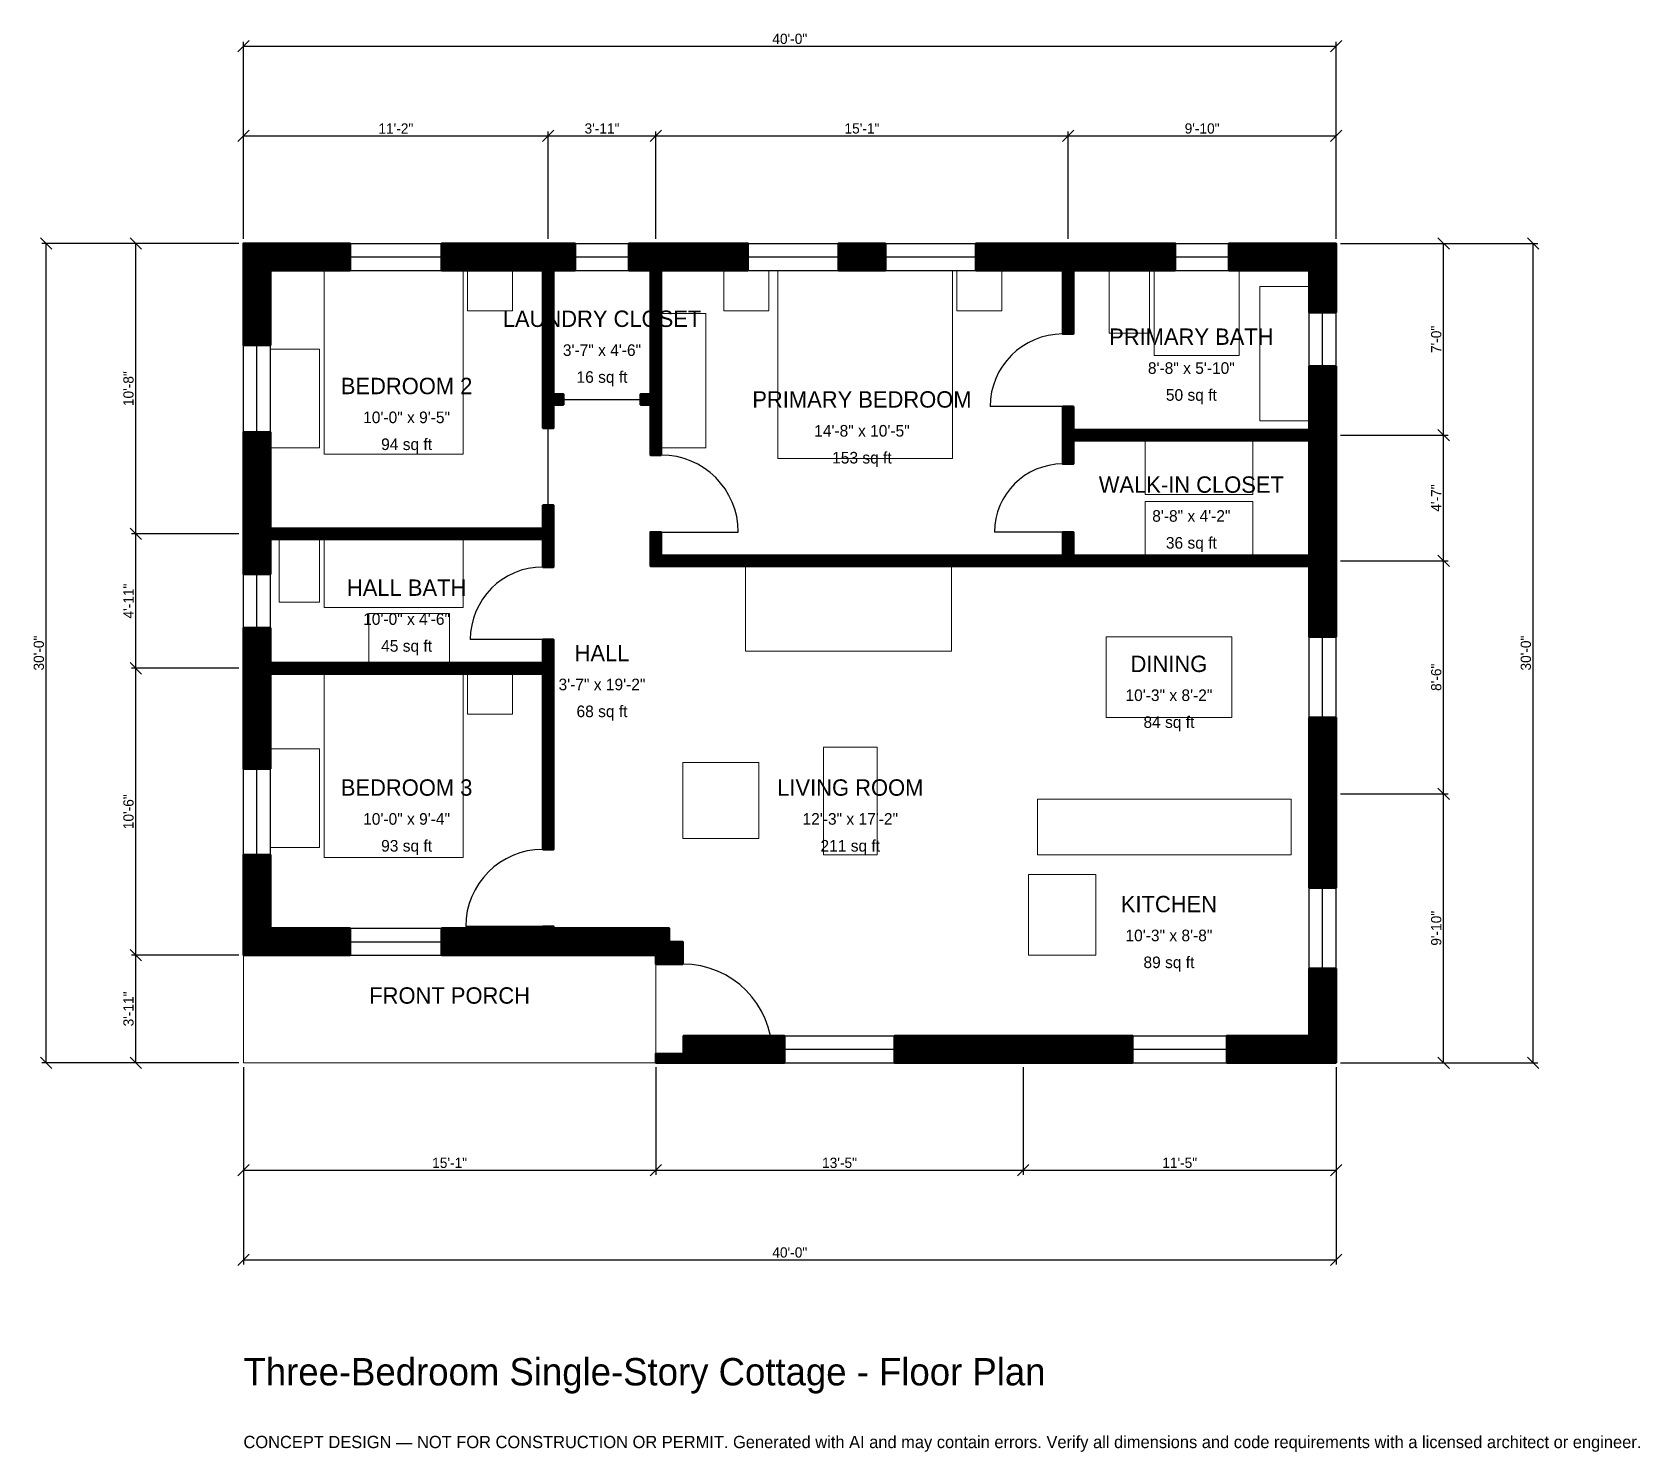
# Model space of a CAD drawing. Header units: inches. Extents: x -93 to 613, y -171 to 453.
import ezdxf
from ezdxf.enums import TextEntityAlignment as Align

# ---------------------------------------------------------------- set-up
doc = ezdxf.new("R2010")
doc.units = ezdxf.units.IN
doc.header["$MEASUREMENT"] = 0
doc.linetypes.add('DASHED', pattern=[0.6, 0.5, -0.1])
for name, color, linetype, lineweight in [('A-ANNO-DIMS', 1, 'Continuous', 13), ('A-ANNO-TEXT', 7, 'Continuous', 18), ('A-AREA-IDEN', 7, 'Continuous', 18), ('A-DOOR', 2, 'Continuous', 25), ('A-FLOR-FIXT', 9, 'Continuous', 13), ('A-FURN', 9, 'Continuous', 13), ('A-GLAZ', 4, 'Continuous', 25), ('A-SITE-PAVE', 8, 'Continuous', 13), ('A-WALL', 7, 'Continuous', 50), ('A-WALL-PATT', 8, 'Continuous', 13)]:
    doc.layers.add(name, color=color, linetype=linetype, lineweight=lineweight)
doc.dimstyles.new('PLAN', dxfattribs={"dimtxt": 4.5, "dimasz": 3, "dimexe": 2, "dimexo": 2, "dimgap": 1, "dimtad": 1, "dimdec": 0, "dimlunit": 4, "dimtsz": 2.5, "dimcen": 2.5, "dimclrd": 1, "dimclre": 1, "dimazin": 3, "dimtfac": 1, "dimtmove": 0, "dimatfit": 3})

msp = doc.modelspace()

# ---------------------------------------------------------------- hatches: boundary and pattern name
at = {"layer": 'A-WALL-PATT'}
h = msp.add_hatch(dxfattribs=at)
h.set_pattern_fill('ANSI31', color=8, scale=0.8)
h.paths.add_polyline_path([(136.2205, 47.2441), (131.4961, 47.2441), (131.4961, 47.2441), (127.9528, 47.2441), (87.0079, 47.2441), (87.0079, 59.0551), (127.9528, 59.0551), (131.4961, 59.0551), (131.4961, 59.8425), (136.2205, 59.8425), (136.2205, 59.0551), (139.7638, 59.0551), (187.0079, 59.0551), (187.0079, 53.1496), (192.9134, 53.1496), (192.9134, 43.3071), (181.1024, 43.3071), (181.1024, 47.2441), (139.7638, 47.2441), (136.2205, 47.2441), (136.2205, 47.2441)])
h.paths.add_polyline_path([(11.811, 47.2441), (11.811, 47.2441), (0, 47.2441), (0, 47.2441), (0, 47.2441), (0, 59.0551), (0, 59.0551), (0, 91.3386), (11.811, 91.3386), (11.811, 59.0551), (46.8504, 59.0551), (46.8504, 47.2441), (11.811, 47.2441)])
h.paths.add_polyline_path([(0, 167.3228), (0, 170.8661), (0, 170.8661), (0, 175.5906), (0, 175.5906), (0, 179.1339), (0, 190.9449), (11.811, 190.9449), (11.811, 179.1339), (11.811, 175.5906), (131.4961, 175.5906), (131.4961, 185.8268), (136.2205, 185.8268), (136.2205, 175.5906), (136.2205, 170.8661), (136.2205, 93.7008), (131.4961, 93.7008), (131.4961, 170.8661), (11.811, 170.8661), (11.811, 167.3228), (11.811, 129.1339), (0, 129.1339), (0, 167.3228)])
h.paths.add_polyline_path([(0, 226.378), (0, 229.9213), (0, 229.9213), (0, 234.6457), (0, 234.6457), (0, 238.189), (0, 276.9685), (11.811, 276.9685), (11.811, 238.189), (11.811, 234.6457), (131.4961, 234.6457), (131.4961, 244.8819), (136.2205, 244.8819), (136.2205, 234.6457), (136.2205, 229.9213), (136.2205, 217.7165), (131.4961, 217.7165), (131.4961, 229.9213), (11.811, 229.9213), (11.811, 226.378), (11.811, 214.5669), (0, 214.5669), (0, 226.378)])
h.paths.add_polyline_path([(0, 348.0315), (0, 348.0315), (0, 359.8425), (0, 359.8425), (0, 359.8426), (11.811, 359.8426), (11.811, 359.8425), (46.8504, 359.8425), (46.8504, 348.0315), (11.811, 348.0315), (11.811, 315.1575), (0, 315.1575), (0, 348.0315)])
h.paths.add_polyline_path([(127.9528, 359.8425), (131.4961, 359.8425), (131.4961, 359.8426), (136.2205, 359.8426), (136.2205, 359.8425), (139.7638, 359.8425), (145.6693, 359.8425), (145.6693, 348.0315), (139.7638, 348.0315), (136.2205, 348.0315), (136.2205, 293.7008), (140.5512, 293.7008), (140.5512, 288.9764), (136.2205, 288.9764), (136.2205, 278.7402), (131.4961, 278.7402), (131.4961, 288.9764), (131.4961, 293.7008), (131.4961, 348.0315), (127.9528, 348.0315), (87.0079, 348.0315), (87.0079, 359.8425), (127.9528, 359.8425)])
h.paths.add_polyline_path([(175.1969, 359.8425), (178.7402, 359.8425), (178.7402, 359.8426), (183.4646, 359.8426), (183.4646, 359.8425), (187.0079, 359.8425), (221.5879, 359.8425), (221.5879, 348.0315), (187.0079, 348.0315), (183.4646, 348.0315), (183.4646, 293.7008), (183.4646, 288.9764), (183.4646, 266.9291), (178.7402, 266.9291), (178.7402, 288.9764), (174.4094, 288.9764), (174.4094, 293.7008), (178.7402, 293.7008), (178.7402, 348.0315), (175.1969, 348.0315), (169.2913, 348.0315), (169.2913, 359.8425), (175.1969, 359.8425)])
h.paths.add_polyline_path([(281.9554, 359.8425), (281.9554, 348.0315), (261.3517, 348.0315), (261.3517, 359.8425), (281.9554, 359.8425)])
h.paths.add_polyline_path([(356.2992, 359.8425), (359.8425, 359.8425), (359.8425, 359.8426), (364.5669, 359.8426), (364.5669, 359.8425), (368.1102, 359.8425), (409.252, 359.8425), (409.252, 348.0315), (368.1102, 348.0315), (364.5669, 348.0315), (364.5669, 320.0787), (359.8425, 320.0787), (359.8425, 348.0315), (356.2992, 348.0315), (321.7192, 348.0315), (321.7192, 359.8425), (356.2992, 359.8425)])
h.paths.add_polyline_path([(468.1102, 359.8425), (468.1102, 359.8426), (479.9213, 359.8426), (479.9213, 359.8425), (479.9213, 359.8425), (479.9213, 348.0315), (479.9213, 348.0315), (479.9213, 329.5276), (468.1102, 329.5276), (468.1102, 348.0315), (432.874, 348.0315), (432.874, 359.8425), (468.1102, 359.8425)])
h.paths.add_polyline_path([(479.9213, 281.4961), (479.9213, 277.9528), (479.9213, 277.9528), (479.9213, 273.2283), (479.9213, 273.2283), (479.9213, 269.685), (479.9213, 226.378), (479.9213, 222.8346), (479.9213, 222.8346), (479.9213, 218.1102), (479.9213, 218.1102), (479.9213, 214.5669), (479.9213, 187.0079), (468.1102, 187.0079), (468.1102, 214.5669), (468.1102, 218.1102), (364.5669, 218.1102), (359.8425, 218.1102), (344.8819, 218.1102), (340.1575, 218.1102), (183.4646, 218.1102), (178.7402, 218.1102), (178.7402, 222.8346), (178.7402, 233.0709), (183.4646, 233.0709), (183.4646, 222.8346), (340.1575, 222.8346), (344.8819, 222.8346), (359.8425, 222.8346), (359.8425, 233.0709), (364.5669, 233.0709), (364.5669, 222.8346), (468.1102, 222.8346), (468.1102, 226.378), (468.1102, 269.685), (468.1102, 273.2283), (364.5669, 273.2283), (364.5669, 262.9921), (359.8425, 262.9921), (359.8425, 273.2283), (359.8425, 277.9528), (359.8425, 288.189), (364.5669, 288.189), (364.5669, 277.9528), (468.1102, 277.9528), (468.1102, 281.4961), (468.1102, 305.9055), (479.9213, 305.9055), (479.9213, 281.4961)])
h.paths.add_polyline_path([(479.9213, 124.0157), (479.9213, 112.2047), (479.9213, 76.7717), (468.1102, 76.7717), (468.1102, 112.2047), (468.1102, 124.0157), (468.1102, 151.5748), (479.9213, 151.5748), (479.9213, 124.0157)])
h.paths.add_polyline_path([(479.9213, 11.811), (479.9213, 11.811), (479.9213, 0), (479.9213, 0), (479.9213, 0), (468.1102, 0), (468.1102, 0), (431.8898, 0), (431.8898, 11.811), (468.1102, 11.811), (468.1102, 41.3386), (479.9213, 41.3386), (479.9213, 11.811)])
h.paths.add_polyline_path([(348.4252, 0), (336.6142, 0), (286.0236, 0), (286.0236, 11.811), (336.6142, 11.811), (348.4252, 11.811), (390.5512, 11.811), (390.5512, 0), (348.4252, 0)])
h.paths.add_polyline_path([(192.9134, 0), (192.9134, 0), (181.1024, 0), (181.1024, 0), (181.1023, 0), (181.1023, 3.937), (193.3071, 3.937), (193.3071, 11.811), (237.5984, 11.811), (237.5984, 0), (192.9134, 0)])

# ---------------------------------------------------------------- linework, layer by layer
at = {"layer": 'A-DOOR'}
for p, q in [((140.5512, 291.3386), (174.4094, 291.3386)), ((359.8425, 288.189), (327.9528, 288.189)), ((133.8583, 244.8819), (133.8583, 278.7402)), ((183.4646, 233.0709), (217.3228, 233.0709)), ((359.8425, 233.0709), (329.9213, 233.0709)), ((131.4961, 185.8268), (99.6063, 185.8268)), ((131.4961, 59.8425), (97.6378, 59.8425)), ((192.9134, 3.937), (232.2835, 3.937))]:
    msp.add_line(p, q, dxfattribs=at)
for centre, radius, start, end in [((359.8425, 288.189), 31.8898, 90, 180), ((183.4646, 233.0709), 33.8583, 0, 90), ((359.8425, 233.0709), 29.9213, 90, 180), ((131.4961, 185.8268), 31.8898, 90, 180), ((131.4961, 59.8425), 33.8583, 90, 180), ((192.9134, 3.937), 39.3701, 0, 90)]:
    msp.add_arc(centre, radius, start, end, dxfattribs=at)
at = {"layer": 'A-FLOR-FIXT'}
for points in [[(380.315, 320.4724), (398.0315, 320.4724), (398.0315, 348.0315), (380.315, 348.0315)], [(400, 310.6299), (437.4016, 310.6299), (437.4016, 348.0315), (400, 348.0315)], [(446.4567, 281.8898), (468.1102, 281.8898), (468.1102, 340.9449), (446.4567, 340.9449)], [(15.748, 202.3622), (33.4646, 202.3622), (33.4646, 229.9213), (15.748, 229.9213)], [(35.4331, 200), (96.4567, 200), (96.4567, 229.9213), (35.4331, 229.9213)], [(55.1181, 175.5906), (90.5512, 175.5906), (90.5512, 197.2441), (55.1181, 197.2441)], [(348.8189, 91.3386), (460.2362, 91.3386), (460.2362, 115.748), (348.8189, 115.748)]]:
    msp.add_lwpolyline(points, close=True, dxfattribs=at)
at = {"layer": 'A-FURN'}
for points in [[(35.4331, 267.3228), (96.4567, 267.3228), (96.4567, 348.0315), (35.4331, 348.0315)], [(98.4252, 330.315), (118.1102, 330.315), (118.1102, 348.0315), (98.4252, 348.0315)], [(211.0236, 330.315), (230.7087, 330.315), (230.7087, 348.0315), (211.0236, 348.0315)], [(234.6457, 265.3543), (311.4173, 265.3543), (311.4173, 348.0315), (234.6457, 348.0315)], [(313.3858, 330.315), (333.0709, 330.315), (333.0709, 348.0315), (313.3858, 348.0315)], [(183.4646, 270.0787), (203.1496, 270.0787), (203.1496, 329.1339), (183.4646, 329.1339)], [(11.811, 270.0787), (33.4646, 270.0787), (33.4646, 313.3858), (11.811, 313.3858)], [(396.063, 249.6063), (443.3071, 249.6063), (443.3071, 273.2283), (396.063, 273.2283)], [(396.063, 222.8346), (443.3071, 222.8346), (443.3071, 246.4567), (396.063, 246.4567)], [(220.4724, 180.7087), (311.0236, 180.7087), (311.0236, 218.1102), (220.4724, 218.1102)], [(378.937, 151.5748), (434.0551, 151.5748), (434.0551, 187.0079), (378.937, 187.0079)], [(35.4331, 90.1575), (96.4567, 90.1575), (96.4567, 170.8661), (35.4331, 170.8661)], [(98.4252, 153.1496), (118.1102, 153.1496), (118.1102, 170.8661), (98.4252, 170.8661)], [(11.811, 94.4882), (33.4646, 94.4882), (33.4646, 137.7953), (11.811, 137.7953)], [(254.7244, 91.3386), (278.3465, 91.3386), (278.3465, 138.5827), (254.7244, 138.5827)], [(192.9134, 98.4252), (226.378, 98.4252), (226.378, 131.8898), (192.9134, 131.8898)], [(344.8819, 47.2441), (374.4094, 47.2441), (374.4094, 82.6772), (344.8819, 82.6772)]]:
    msp.add_lwpolyline(points, close=True, dxfattribs=at)
at = {"layer": 'A-GLAZ'}
for p, q in [((46.8504, 359.8425), (87.0079, 359.8425)), ((46.8504, 353.937), (87.0079, 353.937)), ((145.6693, 359.8425), (169.2913, 359.8425)), ((145.6693, 353.937), (169.2913, 353.937)), ((221.5879, 359.8425), (261.3517, 359.8425)), ((221.5879, 353.937), (261.3517, 353.937)), ((281.9554, 359.8425), (321.7192, 359.8425)), ((281.9554, 353.937), (321.7192, 353.937)), ((409.252, 359.8425), (432.874, 359.8425)), ((409.252, 353.937), (432.874, 353.937)), ((46.8504, 348.0315), (87.0079, 348.0315)), ((145.6693, 348.0315), (169.2913, 348.0315)), ((221.5879, 348.0315), (261.3517, 348.0315)), ((281.9554, 348.0315), (321.7192, 348.0315)), ((409.252, 348.0315), (432.874, 348.0315)), ((468.1102, 305.9055), (468.1102, 329.5276)), ((474.0157, 305.9055), (474.0157, 329.5276)), ((479.9213, 305.9055), (479.9213, 329.5276)), ((0, 276.9685), (0, 315.1575)), ((5.9055, 276.9685), (5.9055, 315.1575)), ((11.811, 276.9685), (11.811, 315.1575)), ((0, 190.9449), (0, 214.5669)), ((5.9055, 190.9449), (5.9055, 214.5669)), ((11.811, 190.9449), (11.811, 214.5669)), ((468.1102, 151.5748), (468.1102, 187.0079)), ((474.0157, 151.5748), (474.0157, 187.0079)), ((479.9213, 151.5748), (479.9213, 187.0079)), ((0, 91.3386), (0, 129.1339)), ((5.9055, 91.3386), (5.9055, 129.1339)), ((11.811, 91.3386), (11.811, 129.1339)), ((468.1102, 41.3386), (468.1102, 76.7717)), ((474.0157, 41.3386), (474.0157, 76.7717)), ((479.9213, 41.3386), (479.9213, 76.7717)), ((46.8504, 59.0551), (87.0079, 59.0551)), ((46.8504, 53.1496), (87.0079, 53.1496)), ((46.8504, 47.2441), (87.0079, 47.2441)), ((237.5984, 11.811), (286.0236, 11.811)), ((390.5512, 11.811), (431.8898, 11.811)), ((237.5984, 5.9055), (286.0236, 5.9055)), ((237.5984, 0), (286.0236, 0)), ((390.5512, 5.9055), (431.8898, 5.9055)), ((390.5512, 0), (431.8898, 0))]:
    msp.add_line(p, q, dxfattribs=at)
at = {"layer": 'A-SITE-PAVE', "linetype": 'DASHED'}
msp.add_lwpolyline([(0, 0), (181.1024, 0), (181.1024, 47.2441), (0, 47.2441)], close=True, dxfattribs=at)
at = {"layer": 'A-WALL'}
for points in [[(0, 348.0315), (0, 348.0315), (0, 359.8425), (0, 359.8425), (0, 359.8426), (11.811, 359.8426), (11.811, 359.8425), (46.8504, 359.8425), (46.8504, 348.0315), (11.811, 348.0315), (11.811, 315.1575), (0, 315.1575), (0, 348.0315)], [(127.9528, 359.8425), (131.4961, 359.8425), (131.4961, 359.8426), (136.2205, 359.8426), (136.2205, 359.8425), (139.7638, 359.8425), (145.6693, 359.8425), (145.6693, 348.0315), (139.7638, 348.0315), (136.2205, 348.0315), (136.2205, 293.7008), (140.5512, 293.7008), (140.5512, 288.9764), (136.2205, 288.9764), (136.2205, 278.7402), (131.4961, 278.7402), (131.4961, 288.9764), (131.4961, 293.7008), (131.4961, 348.0315), (127.9528, 348.0315), (87.0079, 348.0315), (87.0079, 359.8425), (127.9528, 359.8425)], [(175.1969, 359.8425), (178.7402, 359.8425), (178.7402, 359.8426), (183.4646, 359.8426), (183.4646, 359.8425), (187.0079, 359.8425), (221.5879, 359.8425), (221.5879, 348.0315), (187.0079, 348.0315), (183.4646, 348.0315), (183.4646, 293.7008), (183.4646, 288.9764), (183.4646, 266.9291), (178.7402, 266.9291), (178.7402, 288.9764), (174.4094, 288.9764), (174.4094, 293.7008), (178.7402, 293.7008), (178.7402, 348.0315), (175.1969, 348.0315), (169.2913, 348.0315), (169.2913, 359.8425), (175.1969, 359.8425)], [(281.9554, 359.8425), (281.9554, 348.0315), (261.3517, 348.0315), (261.3517, 359.8425), (281.9554, 359.8425)], [(356.2992, 359.8425), (359.8425, 359.8425), (359.8425, 359.8426), (364.5669, 359.8426), (364.5669, 359.8425), (368.1102, 359.8425), (409.252, 359.8425), (409.252, 348.0315), (368.1102, 348.0315), (364.5669, 348.0315), (364.5669, 320.0787), (359.8425, 320.0787), (359.8425, 348.0315), (356.2992, 348.0315), (321.7192, 348.0315), (321.7192, 359.8425), (356.2992, 359.8425)], [(468.1102, 359.8425), (468.1102, 359.8426), (479.9213, 359.8426), (479.9213, 359.8425), (479.9213, 359.8425), (479.9213, 348.0315), (479.9213, 348.0315), (479.9213, 329.5276), (468.1102, 329.5276), (468.1102, 348.0315), (432.874, 348.0315), (432.874, 359.8425), (468.1102, 359.8425)], [(479.9213, 281.4961), (479.9213, 277.9528), (479.9213, 277.9528), (479.9213, 273.2283), (479.9213, 273.2283), (479.9213, 269.685), (479.9213, 226.378), (479.9213, 222.8346), (479.9213, 222.8346), (479.9213, 218.1102), (479.9213, 218.1102), (479.9213, 214.5669), (479.9213, 187.0079), (468.1102, 187.0079), (468.1102, 214.5669), (468.1102, 218.1102), (364.5669, 218.1102), (359.8425, 218.1102), (344.8819, 218.1102), (340.1575, 218.1102), (183.4646, 218.1102), (178.7402, 218.1102), (178.7402, 222.8346), (178.7402, 233.0709), (183.4646, 233.0709), (183.4646, 222.8346), (340.1575, 222.8346), (344.8819, 222.8346), (359.8425, 222.8346), (359.8425, 233.0709), (364.5669, 233.0709), (364.5669, 222.8346), (468.1102, 222.8346), (468.1102, 226.378), (468.1102, 269.685), (468.1102, 273.2283), (364.5669, 273.2283), (364.5669, 262.9921), (359.8425, 262.9921), (359.8425, 273.2283), (359.8425, 277.9528), (359.8425, 288.189), (364.5669, 288.189), (364.5669, 277.9528), (468.1102, 277.9528), (468.1102, 281.4961), (468.1102, 305.9055), (479.9213, 305.9055), (479.9213, 281.4961)], [(0, 226.378), (0, 229.9213), (0, 229.9213), (0, 234.6457), (0, 234.6457), (0, 238.189), (0, 276.9685), (11.811, 276.9685), (11.811, 238.189), (11.811, 234.6457), (131.4961, 234.6457), (131.4961, 244.8819), (136.2205, 244.8819), (136.2205, 234.6457), (136.2205, 229.9213), (136.2205, 217.7165), (131.4961, 217.7165), (131.4961, 229.9213), (11.811, 229.9213), (11.811, 226.378), (11.811, 214.5669), (0, 214.5669), (0, 226.378)], [(0, 167.3228), (0, 170.8661), (0, 170.8661), (0, 175.5906), (0, 175.5906), (0, 179.1339), (0, 190.9449), (11.811, 190.9449), (11.811, 179.1339), (11.811, 175.5906), (131.4961, 175.5906), (131.4961, 185.8268), (136.2205, 185.8268), (136.2205, 175.5906), (136.2205, 170.8661), (136.2205, 93.7008), (131.4961, 93.7008), (131.4961, 170.8661), (11.811, 170.8661), (11.811, 167.3228), (11.811, 129.1339), (0, 129.1339), (0, 167.3228)], [(479.9213, 124.0157), (479.9213, 112.2047), (479.9213, 76.7717), (468.1102, 76.7717), (468.1102, 112.2047), (468.1102, 124.0157), (468.1102, 151.5748), (479.9213, 151.5748), (479.9213, 124.0157)], [(11.811, 47.2441), (11.811, 47.2441), (0, 47.2441), (0, 47.2441), (0, 47.2441), (0, 59.0551), (0, 59.0551), (0, 91.3386), (11.811, 91.3386), (11.811, 59.0551), (46.8504, 59.0551), (46.8504, 47.2441), (11.811, 47.2441)], [(136.2205, 47.2441), (131.4961, 47.2441), (131.4961, 47.2441), (127.9528, 47.2441), (87.0079, 47.2441), (87.0079, 59.0551), (127.9528, 59.0551), (131.4961, 59.0551), (131.4961, 59.8425), (136.2205, 59.8425), (136.2205, 59.0551), (139.7638, 59.0551), (187.0079, 59.0551), (187.0079, 53.1496), (192.9134, 53.1496), (192.9134, 43.3071), (181.1024, 43.3071), (181.1024, 47.2441), (139.7638, 47.2441), (136.2205, 47.2441), (136.2205, 47.2441)], [(479.9213, 11.811), (479.9213, 11.811), (479.9213, 0), (479.9213, 0), (479.9213, 0), (468.1102, 0), (468.1102, 0), (431.8898, 0), (431.8898, 11.811), (468.1102, 11.811), (468.1102, 41.3386), (479.9213, 41.3386), (479.9213, 11.811)], [(192.9134, 0), (192.9134, 0), (181.1024, 0), (181.1024, 0), (181.1023, 0), (181.1023, 3.937), (193.3071, 3.937), (193.3071, 11.811), (237.5984, 11.811), (237.5984, 0), (192.9134, 0)], [(348.4252, 0), (336.6142, 0), (286.0236, 0), (286.0236, 11.811), (336.6142, 11.811), (348.4252, 11.811), (390.5512, 11.811), (390.5512, 0), (348.4252, 0)]]:
    msp.add_lwpolyline(points, close=True, dxfattribs=at)

# ---------------------------------------------------------------- texts
at = {"layer": 'A-ANNO-TEXT'}
for s, height, p in [('Three-Bedroom Single-Story Cottage - Floor Plan', 12, (0, -141.7323)), ('CONCEPT DESIGN — NOT FOR CONSTRUCTION OR PERMIT. Generated with AI and may contain errors. Verify all dimensions and code requirements with a licensed architect or engineer.', 5.4, (0, -169.2913))]:
    msp.add_text(s, height=height, dxfattribs=at).set_placement(p)
at = {"layer": 'A-AREA-IDEN'}
for s, height, p in [('LAUNDRY CLOSET', 7.2, (157.4803, 326.7717)), ('PRIMARY BATH', 7.2, (416.3386, 318.8976)), ('3\'-7" x 4\'-6"', 5.1, (157.4803, 312.9921)), ('16 sq ft', 5.1, (157.4803, 301.1811)), ('8\'-8" x 5\'-10"', 5.1, (416.3386, 305.1181)), ('BEDROOM 2', 7.2, (71.6535, 297.2441)), ('PRIMARY BEDROOM', 7.2, (271.6535, 291.3386)), ('50 sq ft', 5.1, (416.3386, 293.3071)), ('10\'-0" x 9\'-5"', 5.1, (71.6535, 283.4646)), ('14\'-8" x 10\'-5"', 5.1, (271.6535, 277.5591)), ('94 sq ft', 5.1, (71.6535, 271.6535)), ('153 sq ft', 5.1, (271.6535, 265.748)), ('WALK-IN CLOSET', 7.2, (416.3386, 253.937)), ('8\'-8" x 4\'-2"', 5.1, (416.3386, 240.1575)), ('36 sq ft', 5.1, (416.3386, 228.3465)), ('HALL BATH', 7.2, (71.6535, 208.6614)), ('10\'-0" x 4\'-6"', 5.1, (71.6535, 194.8819)), ('45 sq ft', 5.1, (71.6535, 183.0709)), ('HALL', 7.2, (157.4803, 179.9213)), ('DINING', 7.2, (406.4961, 175.1969)), ('3\'-7" x 19\'-2"', 5.1, (157.4803, 166.1417)), ('10\'-3" x 8\'-2"', 5.1, (406.4961, 161.4173)), ('68 sq ft', 5.1, (157.4803, 154.3307)), ('84 sq ft', 5.1, (406.4961, 149.6063)), ('BEDROOM 3', 7.2, (71.6535, 120.8661)), ('LIVING ROOM', 7.2, (266.5354, 120.8661)), ('10\'-0" x 9\'-4"', 5.1, (71.6535, 107.0866)), ('12\'-3" x 17\'-2"', 5.1, (266.5354, 107.0866)), ('93 sq ft', 5.1, (71.6535, 95.2756)), ('211 sq ft', 5.1, (266.5354, 95.2756)), ('KITCHEN', 7.2, (406.4961, 69.685)), ('10\'-3" x 8\'-8"', 5.1, (406.4961, 55.9055)), ('89 sq ft', 5.1, (406.4961, 44.0945)), ('FRONT PORCH', 7.2, (90.5512, 29.5276))]:
    msp.add_text(s, height=height, dxfattribs=at).set_placement(p, align=Align.MIDDLE_CENTER)

# ---------------------------------------------------------------- dimensions: what is measured, and where the dimension line sits
at = {"layer": 'A-ANNO-DIMS'}
for base, p1, p2, text in [((0, 446.4567), (0, 359.8425), (479.9213, 359.8425), '40\'-0"'), ((0, 407.0866), (0, 359.8425), (133.8583, 359.8425), '11\'-2"'), ((133.8583, 407.0866), (133.8583, 359.8425), (181.1024, 359.8425), '3\'-11"'), ((181.1024, 407.0866), (181.1024, 359.8425), (362.2047, 359.8425), '15\'-1"'), ((362.2047, 407.0866), (362.2047, 359.8425), (479.9213, 359.8425), '9\'-10"'), ((0, -47.2441), (0, 0), (181.1024, 0), '15\'-1"'), ((0, -86.6142), (0, 0), (479.9213, 0), '40\'-0"'), ((181.1024, -47.2441), (181.1024, 0), (342.5197, 0), '13\'-5"'), ((342.5197, -47.2441), (342.5197, 0), (479.9213, 0), '11\'-5"')]:
    msp.add_linear_dim(base=base, p1=p1, p2=p2, text=text, dimstyle='PLAN', dxfattribs=at).render()
for base, p1, p2, text in [((-86.6142, 0), (0, 0), (0, 359.8425), '30\'-0"'), ((-47.2441, 232.2835), (0, 232.2835), (0, 359.8425), '10\'-8"'), ((527.1654, 275.5906), (479.9213, 275.5906), (479.9213, 359.8425), '7\'-0"'), ((566.5354, 0), (479.9213, 0), (479.9213, 359.8425), '30\'-0"'), ((527.1654, 220.4724), (479.9213, 220.4724), (479.9213, 275.5906), '4\'-7"'), ((-47.2441, 173.2283), (0, 173.2283), (0, 232.2835), '4\'-11"'), ((527.1654, 118.1102), (479.9213, 118.1102), (479.9213, 220.4724), '8\'-6"'), ((-47.2441, 47.2441), (0, 47.2441), (0, 173.2283), '10\'-6"'), ((527.1654, 0), (479.9213, 0), (479.9213, 118.1102), '9\'-10"'), ((-47.2441, 0), (0, 0), (0, 47.2441), '3\'-11"')]:
    msp.add_linear_dim(base=base, p1=p1, p2=p2, angle=90, text=text, dimstyle='PLAN', dxfattribs=at).render()

doc.saveas('drawing.dxf')
